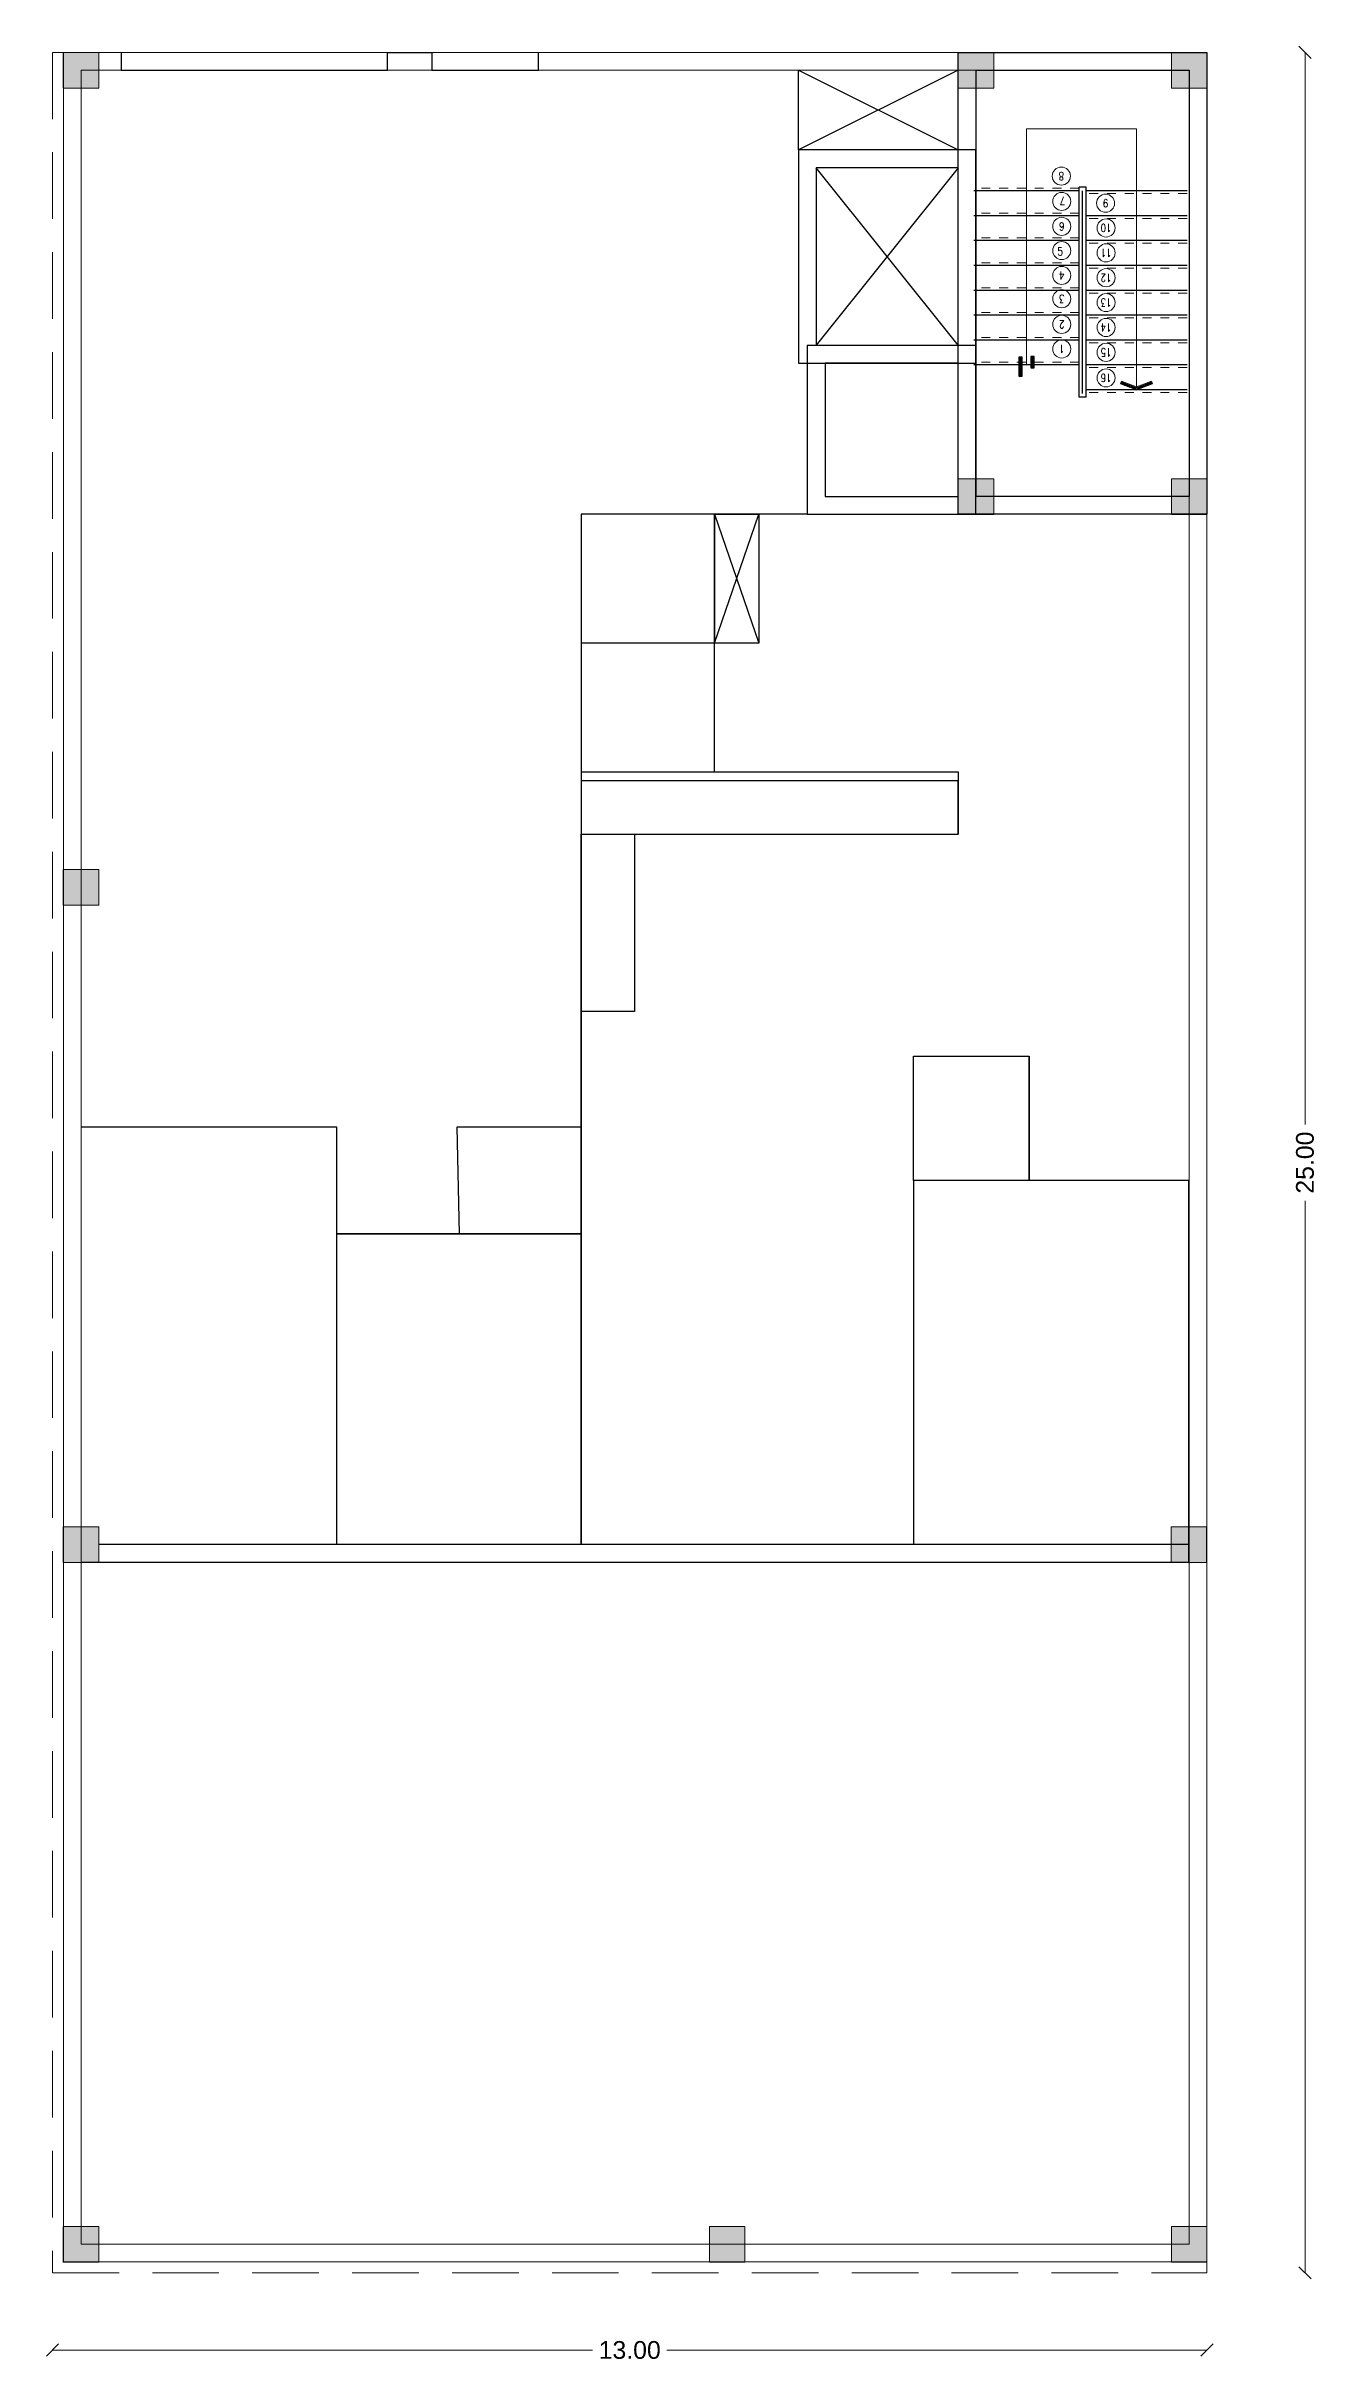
# Model space of a CAD drawing. Header units: metres. Extents: x -355 to 973, y -73 to 238.
# Drawn here: x 774.55 to 788.85, y 202.19 to 228.26 of the extents above; entities that cross this region are included whole.
import ezdxf

# ---------------------------------------------------------------- set-up
doc = ezdxf.new("R2010")
doc.units = ezdxf.units.M
doc.header["$LTSCALE"] = 3
doc.header["$MEASUREMENT"] = 0
for name, pattern in [('1', [30, 6, 6, 6, 6, 6]), ('202$0$HIDDEN', [0.375, 0.25, -0.125]), ('ACAD_ISO02W100', [15, 12, -3]), ('DASHED2', [0.375, 0.25, -0.125])]:
    doc.linetypes.add(name, pattern=pattern)
doc.layers.add('01B', color=10, linetype='Continuous')
doc.layers.add('4', color=4, linetype='ACAD_ISO02W100')
for name, color, linetype, lineweight in [('05', 21, 'Continuous', 5), ('09', 120, 'Continuous', 9), ('alaem', 230, 'Continuous', 5)]:
    doc.layers.add(name, color=color, linetype=linetype, lineweight=lineweight)
doc.styles.add('Axe', font='romans.shx', dxfattribs={"width": 0.8, "height": 0.26})
doc.styles.get("Standard").update_dxf_attribs({"font": 'arial.ttf'})
doc.dimstyles.new('ahmad', dxfattribs={"dimtxt": 0.2, "dimasz": 0.1375, "dimexe": 0, "dimexo": 0.0625, "dimgap": 0.09, "dimtad": 0, "dimzin": 0, "dimdsep": 46, "dimtxsty": 'Standard', "dimblk": 'OBLIQUE', "dimcen": 0.09, "dimclrd": 245, "dimclrt": 61, "dimadec": 0, "dimazin": 0, "dimtfac": 1, "dimtofl": 0, "dimtmove": 0, "dimatfit": 3, "dimldrblk": 'OBLIQUE', "dimfxl": 0, "dimfxlon": 1, "dimtolj": 1, "dimtzin": 0, "dimlwd": 13, "dimarcsym": 0})

# ---------------------------------------------------------------- blocks, each defined once
blk = doc.blocks.new('_Oblique')
at = {"color": 0, "linetype": 'ByBlock', "lineweight": -2}
blk.add_line((-0.5, -0.5), (0.5, 0.5), dxfattribs=at)
blk = doc.blocks.new('*D293')
at = {"layer": '05', "color": 245, "linetype": '1', "lineweight": 13, "transparency": 16777216}
for p, q in [((788.719, 228.191), (788.719, 216.12)), ((788.719, 203.191), (788.719, 215.262))]:
    blk.add_line(p, q, dxfattribs=at)
at = {"layer": 'Defpoints', "color": 0, "linetype": '1', "transparency": 16777216}
for p in [(787.615, 228.191), (787.615, 203.191), (788.719, 203.191)]:
    blk.add_point(p, dxfattribs=at)
at = {"layer": '05', "color": 245, "linetype": '1', "lineweight": 13, "transparency": 16777216, "xscale": 0.1375, "yscale": 0.1375, "zscale": 0.1375}
for p, rotation in [((788.719, 228.191), 90), ((788.719, 203.191), 270)]:
    blk.add_blockref('_Oblique', p, dxfattribs=dict(at, rotation=rotation))
at = {"layer": '05', "color": 61, "linetype": '1', "transparency": 16777216, "insert": (788.719, 215.691), "char_height": 0.2, "attachment_point": 5, "rotation": 90}
blk.add_mtext('\\A1;25.00', dxfattribs=at)
blk = doc.blocks.new('*D294')
at = {"layer": '4', "color": 245, "linetype": '1', "lineweight": 13, "transparency": 16777216}
for p, q in [((774.615, 202.322), (780.697, 202.322)), ((787.615, 202.322), (781.532, 202.322))]:
    blk.add_line(p, q, dxfattribs=at)
at = {"layer": 'Defpoints', "color": 0, "linetype": '1', "transparency": 16777216}
for p in [(774.615, 203.314), (787.615, 203.314), (774.615, 202.322)]:
    blk.add_point(p, dxfattribs=at)
at = {"layer": '4', "color": 245, "linetype": '1', "lineweight": 13, "transparency": 16777216, "xscale": 0.1375, "yscale": 0.1375, "zscale": 0.1375, "rotation": 180}
blk.add_blockref('_Oblique', (774.615, 202.322), dxfattribs=at)
at = {"layer": '4', "color": 245, "linetype": '1', "lineweight": 13, "transparency": 16777216, "xscale": 0.1375, "yscale": 0.1375, "zscale": 0.1375}
blk.add_blockref('_Oblique', (787.615, 202.322), dxfattribs=at)
at = {"layer": '4', "color": 61, "linetype": '1', "transparency": 16777216, "insert": (781.115, 202.322), "char_height": 0.2, "attachment_point": 5}
blk.add_mtext('\\A1;13.00', dxfattribs=at)
blk = doc.blocks.new('tyhtfy')
at = {"layer": '4', "linetype": '1'}
for points in [[(265.704, 186.374), (265.704, 184.474), (263.804, 184.474), (263.804, 186.374)], [(265.504, 186.174), (265.504, 184.674), (264.004, 184.674), (264.004, 186.174)]]:
    blk.add_lwpolyline(points, close=True, dxfattribs=at)
blk = doc.blocks.new('tyhhy')
at = {"layer": '4', "linetype": '1'}
for p, q in [((265.809, 183.09), (263.809, 181.49)), ((263.809, 181.49), (263.809, 183.09)), ((263.809, 183.09), (265.809, 181.49))]:
    blk.add_line(p, q, dxfattribs=at)
for points in [[(266.009, 183.29), (266.009, 181.29), (263.609, 181.29), (263.609, 183.29)], [(265.809, 183.09), (265.809, 181.49), (263.809, 181.49), (263.809, 183.09)]]:
    blk.add_lwpolyline(points, close=True, dxfattribs=at)
blk = doc.blocks.new('fghhyh')
at = {"layer": 'alaem', "linetype": '1'}
h = blk.add_hatch(color=256, dxfattribs=at)
h.dxf.hatch_style = 1
h.paths.add_polyline_path([(280.396, 190.296), (280.396, 190.696), (279.996, 190.696), (279.996, 190.296)])
blk.add_lwpolyline([(279.996, 190.696), (279.996, 190.296), (280.396, 190.296), (280.396, 190.696)], close=True, dxfattribs=at)

msp = doc.modelspace()

# ---------------------------------------------------------------- hatches: boundary and pattern name
h = msp.add_hatch(color=256)
h.paths.add_polyline_path([(785.498, 224.546), (785.535, 224.546), (785.535, 224.689), (785.498, 224.689)])
h.paths.add_polyline_path([(785.631, 224.639), (785.668, 224.639), (785.668, 224.689), (785.631, 224.689)])
h.paths.add_polyline_path([(785.631, 224.689), (785.668, 224.689), (785.668, 224.768), (785.631, 224.768)])
h.paths.add_polyline_path([(785.498, 224.689), (785.535, 224.689), (785.535, 224.761), (785.498, 224.761)])
at = {"layer": '05'}
h = msp.add_hatch(dxfattribs=at)
h.set_pattern_fill('ANSI31', color=256, scale=0.1, angle=540, style=0)
h.set_pattern_definition([(135, (899.557385, 205.371372), (0.0088388348, 0.0088388348), [])])
h.paths.add_polyline_path([(786.822, 224.416), (786.65, 224.48), (786.642, 224.458), (786.822, 224.392), (787.002, 224.458), (786.994, 224.48)])

# ---------------------------------------------------------------- linework, layer by layer
for p, q in [((783.014, 227.093), (783.014, 227.991)), ((783.014, 227.991), (784.815, 227.093)), ((784.815, 227.991), (783.014, 227.093)), ((784.815, 227.093), (784.815, 227.991)), ((786.175, 226.632), (784.99, 226.632)), ((786.175, 224.309), (786.175, 226.672)), ((786.255, 226.672), (786.175, 226.672)), ((786.215, 224.349), (786.215, 226.632)), ((786.255, 224.309), (786.255, 226.672)), ((787.39, 226.632), (786.255, 226.632)), ((786.175, 226.352), (784.99, 226.352)), ((787.39, 226.352), (786.255, 226.352)), ((786.175, 226.072), (784.99, 226.072)), ((787.39, 226.072), (786.255, 226.072)), ((786.175, 225.792), (784.99, 225.792)), ((787.39, 225.792), (786.255, 225.792)), ((786.175, 225.512), (784.99, 225.512)), ((787.39, 225.512), (786.255, 225.512)), ((786.175, 225.232), (784.99, 225.232)), ((787.39, 225.232), (786.255, 225.232)), ((786.175, 224.952), (784.99, 224.952)), ((786.175, 224.952), (784.99, 224.952)), ((787.39, 224.952), (786.255, 224.952)), ((786.175, 224.672), (784.99, 224.672)), ((786.175, 224.672), (784.99, 224.672)), ((787.39, 224.672), (786.255, 224.672)), ((786.255, 224.309), (786.175, 224.309)), ((787.39, 224.392), (786.255, 224.392)), ((783.114, 222.991), (780.569, 222.991)), ((780.569, 222.991), (780.569, 211.391)), ((782.069, 220.091), (782.069, 222.991)), ((782.069, 222.991), (782.069, 221.541)), ((782.069, 222.991), (782.569, 222.991)), ((782.069, 221.541), (782.569, 222.991)), ((782.569, 222.991), (782.069, 222.991)), ((782.069, 222.991), (782.569, 221.541)), ((782.569, 222.991), (782.569, 221.541)), ((782.069, 221.541), (780.569, 221.541)), ((780.569, 221.491), (780.569, 220.891)), ((782.569, 221.541), (782.069, 221.541)), ((780.569, 220.091), (784.815, 220.091)), ((780.569, 220.091), (781.969, 220.091)), ((780.569, 220.091), (781.969, 220.091)), ((781.969, 220.091), (782.069, 220.091)), ((784.815, 220.091), (784.815, 219.991)), ((784.815, 219.991), (780.569, 219.991)), ((784.815, 219.391), (784.815, 219.991)), ((784.815, 219.991), (784.815, 219.391)), ((780.569, 211.391), (780.569, 219.391)), ((780.569, 219.391), (784.815, 219.391)), ((780.569, 219.391), (781.169, 219.391)), ((781.169, 219.391), (781.169, 217.391)), ((780.569, 218.681), (780.569, 217.391)), ((781.169, 217.391), (780.569, 217.391)), ((784.311, 215.491), (784.311, 216.891)), ((784.311, 216.891), (785.611, 216.891)), ((785.611, 216.891), (785.611, 215.491)), ((785.611, 215.491), (785.611, 216.891)), ((777.819, 216.091), (774.938, 216.091)), ((777.819, 214.891), (777.819, 216.091)), ((780.569, 216.091), (779.169, 216.091)), ((779.169, 216.091), (779.194, 214.891)), ((787.411, 215.491), (784.311, 215.491)), ((784.311, 215.491), (784.311, 211.391)), ((787.411, 211.391), (787.411, 215.491)), ((777.819, 211.391), (777.819, 214.891)), ((777.819, 214.891), (780.569, 214.891)), ((780.569, 214.891), (777.819, 214.891)), ((774.938, 211.191), (787.411, 211.191)), ((787.411, 211.391), (775.138, 211.391)), ((780.569, 211.391), (777.819, 211.391)), ((787.411, 211.191), (787.411, 211.391))]:
    msp.add_line(p, q)
for points in [[(785.498, 224.546), (785.535, 224.546), (785.535, 224.761), (785.498, 224.761)], [(785.631, 224.639), (785.668, 224.639), (785.668, 224.768), (785.631, 224.768)]]:
    msp.add_lwpolyline(points, close=True)
at = {"layer": '01B', "color": 0, "linetype": '1'}
for p, q in [((775.388, 228.191), (775.388, 227.991)), ((778.388, 227.991), (778.388, 228.191)), ((778.388, 228.191), (778.888, 228.191)), ((778.888, 228.191), (778.888, 227.991)), ((780.088, 227.991), (780.088, 228.191)), ((775.388, 227.991), (778.388, 227.991)), ((778.888, 227.991), (780.088, 227.991))]:
    msp.add_line(p, q, dxfattribs=at)
at = {"layer": '05', "linetype": '202$0$HIDDEN'}
for p, q in [((774.738, 228.191), (774.615, 228.191)), ((774.615, 228.191), (774.615, 203.314)), ((774.615, 203.314), (774.615, 203.191)), ((774.615, 203.191), (787.615, 203.191)), ((787.615, 203.191), (787.615, 203.314))]:
    msp.add_line(p, q, dxfattribs=at)
at = {"layer": '05', "color": 0, "linetype": '1'}
msp.add_line((774.738, 228.191), (774.738, 211.191), dxfattribs=at)
at = {"layer": '05'}
for p, q in [((785.582, 224.672), (785.582, 227.33)), ((785.582, 227.33), (786.822, 227.33)), ((786.822, 224.427), (786.822, 227.33)), ((786.642, 224.458), (786.65, 224.48)), ((786.822, 224.392), (786.642, 224.458)), ((786.65, 224.48), (786.822, 224.416)), ((786.653, 224.489), (786.822, 224.427)), ((786.822, 224.427), (786.991, 224.489)), ((786.822, 224.416), (786.994, 224.48)), ((786.822, 224.392), (787.002, 224.458)), ((787.002, 224.458), (786.994, 224.48))]:
    msp.add_line(p, q, dxfattribs=at)
at = {"layer": '05', "color": 0, "linetype": '1'}
for points in [[(787.615, 203.314), (787.615, 228.191), (774.738, 228.191), (774.738, 203.314)], [(787.415, 203.514), (787.415, 227.991), (774.938, 227.991), (774.938, 203.514)]]:
    msp.add_lwpolyline(points, close=True, dxfattribs=at)
at = {"layer": '09', "linetype": 'DASHED2', "ltscale": 0.1}
for p, q in [((786.175, 226.662), (784.99, 226.662)), ((787.39, 226.602), (786.255, 226.602)), ((786.175, 226.382), (784.99, 226.382)), ((787.39, 226.322), (786.255, 226.322)), ((786.175, 226.102), (784.99, 226.102)), ((787.39, 226.042), (786.255, 226.042)), ((786.175, 225.822), (784.99, 225.822)), ((787.39, 225.762), (786.255, 225.762)), ((786.175, 225.542), (784.99, 225.542)), ((786.175, 225.262), (784.99, 225.262)), ((787.39, 225.482), (786.255, 225.482)), ((786.175, 224.982), (784.99, 224.982)), ((787.39, 225.202), (786.255, 225.202)), ((787.39, 224.922), (786.255, 224.922)), ((786.175, 224.702), (784.99, 224.702)), ((787.39, 224.642), (786.255, 224.642)), ((787.39, 224.362), (786.255, 224.362))]:
    msp.add_line(p, q, dxfattribs=at)
at = {"layer": '4', "linetype": '1'}
for points in [[(787.615, 228.191), (787.615, 222.991), (784.815, 222.991), (784.815, 228.191)], [(787.415, 227.991), (787.415, 223.191), (785.015, 223.191), (785.015, 227.991)]]:
    msp.add_lwpolyline(points, close=True, dxfattribs=at)
at = {"layer": 'alaem'}
for centre in [(785.975, 226.798), (785.98, 226.513), (786.473, 226.493), (785.98, 226.232), (786.479, 226.214), (785.98, 225.96), (786.479, 225.934), (785.98, 225.68), (786.479, 225.654), (785.98, 225.417), (785.98, 225.129), (786.479, 225.374), (786.479, 225.094), (785.98, 224.852), (786.479, 224.814), (786.479, 224.526)]:
    msp.add_circle(centre, 0.102, dxfattribs=at)

# ---------------------------------------------------------------- block references
at = {"layer": '4', "linetype": '1', "xscale": -1}
for name, p, rotation in [('tyhhy', (601.724, -38.916), 270.0000000000032), ('tyhtfy', (519.31, 409.365), 180)]:
    msp.add_blockref(name, p, dxfattribs=dict(at, rotation=rotation))
at = {"layer": 'alaem', "linetype": '1'}
for p in [(494.741, 37.494), (504.819, 37.494), (507.219, 37.494), (507.218, 37.494), (507.218, 37.494), (504.819, 32.694), (507.219, 32.694), (494.741, 28.294), (494.741, 20.894), (507.215, 20.894), (494.741, 13.017), (502.016, 13.017), (507.218, 13.017)]:
    msp.add_blockref('fghhyh', p, dxfattribs=at)

# ---------------------------------------------------------------- texts
at = {"layer": 'alaem', "char_height": 0.0901, "width": 0.11644, "attachment_point": 5, "style": 'Axe'}
for s, insert, rotation in [('8', (785.975, 226.798), 180), ('7', (785.989, 226.521), 180), ('9', (786.473, 226.493), 180), ('6', (785.98, 226.232), 180), ('10', (786.479, 226.214), 180), ('5', (785.962, 225.95), 2.4806), ('11', (786.479, 225.934), 180), ('4', (785.98, 225.68), 180), ('12', (786.479, 225.654), 180), ('3', (785.98, 225.417), 180), ('13', (786.479, 225.374), 180), ('2', (785.98, 225.129), 180), ('14', (786.479, 225.094), 180), ('1', (785.98, 224.852), 180), ('15', (786.479, 224.814), 180), ('16', (786.479, 224.526), 180)]:
    msp.add_mtext(s, dxfattribs=dict(at, insert=insert, rotation=rotation))

# ---------------------------------------------------------------- dimensions: what is measured, and where the dimension line sits
at = {"layer": '05', "color": 0, "linetype": '1'}
dim = msp.add_linear_dim(base=(788.719, 203.191), p1=(787.615, 228.191), p2=(787.615, 203.191), angle=90, dimstyle='ahmad', dxfattribs=at)
dim.commit()
dim.dimension.update_dxf_attribs({"geometry": '*D293', "text_midpoint": (788.719, 215.691)})
at = {"layer": '4', "linetype": '1'}
dim = msp.add_linear_dim(base=(774.615, 202.322), p1=(787.615, 203.314), p2=(774.615, 203.314), dimstyle='ahmad', dxfattribs=at)
dim.commit()
dim.dimension.update_dxf_attribs({"geometry": '*D294', "text_midpoint": (781.115, 202.322)})

doc.saveas('drawing.dxf')
